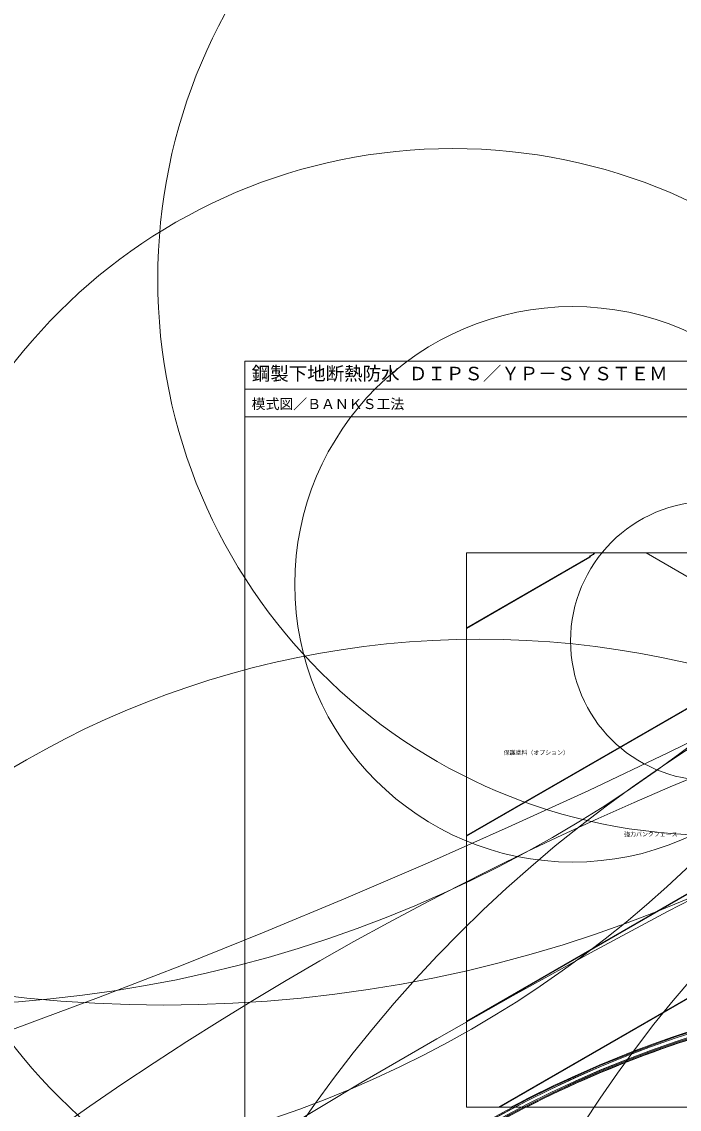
# Model space of a CAD drawing. Units: millimetres, scale not verified. Extents: x -46106 to 45274, y -59880 to 60140.
# Drawn here: x -3725 to -880, y -1329 to 3380 of the extents above; entities that cross this region are included whole.
import ezdxf
from ezdxf.enums import TextEntityAlignment as Align

# ---------------------------------------------------------------- set-up
doc = ezdxf.new("R2010")
doc.units = ezdxf.units.MM
doc.header["$LTSCALE"] = 7
for name, color, linetype, lineweight in [('0-0_0', 7, 'Continuous', 18), ('0-1_HATCH', 9, 'Continuous', 18), ('0-3_BOUSUI', 1, 'Continuous', 18), ('0-4_MOJI', 7, 'Continuous', 18), ('0-6_dannnetu', 6, 'Continuous', 18), ('0-A_WAKU', 7, 'Continuous', 18)]:
    doc.layers.add(name, color=color, linetype=linetype, lineweight=lineweight)
doc.styles.add('ＭＳ ゴシック', font='')
doc.styles.get('ＭＳ ゴシック').set_extended_font_data('MS Gothic')

msp = doc.modelspace()

# ---------------------------------------------------------------- linework, layer by layer
at = {"layer": '0-0_0'}
msp.add_line((-2760.053, 1790.167), (2759.947, 1790.167), dxfattribs=at)
msp.add_lwpolyline([(-1800.053, -1319.833), (1799.947, -1319.833), (1799.947, 1080.167), (-1800.053, 1080.167)], close=True, dxfattribs=at)
at = {"layer": '0-1_HATCH'}
msp.add_line((-1800.053, -992.616), (-1800.053, -949.423), dxfattribs=at)
at = {"layer": '0-3_BOUSUI'}
for p, q in [((-450.928, 749.796), (-1023.148, 1080.167)), ((774.182, 86.917), (-1662.175, -1319.833)), ((774.182, 83.917), (-1656.979, -1319.833)), ((-1800.053, -949.423), (-1800.053, -992.616))]:
    msp.add_line(p, q, dxfattribs=at)
for points in [[(-1250.059, 1080.221), (-1252.657, 1075.721), (-1265.478, 1068.319), (-1268.076, 1063.819), (-1800.053, 756.682)], [(-1244.956, 1080.167), (-1248.157, 1078.319), (-1250.755, 1073.819), (-1263.576, 1066.417), (-1266.174, 1061.917), (-1800.053, 753.682)], [(-354.629, 697.198), (-470.636, 630.221), (-473.234, 625.721), (-486.055, 618.319), (-488.653, 613.819), (-1800.053, -143.318)], [(-354.629, 694.198), (-468.734, 628.319), (-471.332, 623.819), (-484.153, 616.417), (-486.751, 611.917), (-1800.053, -146.318)], [(338.191, 294.198), (224.086, 228.319), (221.488, 223.819), (208.667, 216.417), (206.069, 211.917), (-1800.053, -946.423)], [(468.095, 216.198), (338.191, 291.198), (225.988, 226.417), (223.39, 221.917), (211.266, 214.917), (211.266, 211.917), (-1800.053, -949.423)]]:
    msp.add_lwpolyline(points, dxfattribs=at)
for centre, radius in [((-14589.76, 28624.52), 31515.975), ((-3109.943, 4930.435), 5807.595), ((-4161.723, 4611.12), 5490.165), ((-4184.23, 3212.026), 4833.562), ((-729.477, 2265.778), 2407.315), ((13757.787, -28363.616), 31515.975), ((-1859.793, 423.983), 2407.315), ((-1341.081, 944.29), 1202.593), ((-745.949, 699.596), 604.195), ((4516.577, -12800.75), 13965.194), ((2277.97, -4669.531), 5807.595), ((3329.75, -4350.216), 5490.165), ((-1743.735, -3232.954), 3939.497)]:
    msp.add_circle(centre, radius, dxfattribs=at)
at = {"layer": '0-6_dannnetu'}
for centre in [(651.402, -5576.526), (651.402, -5581.526), (651.402, -5581.876), (651.402, -5596.876), (651.402, -5597.226), (651.402, -5601.876), (651.402, -5602.226), (651.402, -5606.526), (651.402, -5606.876)]:
    msp.add_circle(centre, 4815.406, dxfattribs=at)
for centre, start, end in [((651.402, -5571.876), 101.8902, 117.99259), ((651.402, -5572.226), 101.90181, 117.98371), ((651.402, -5606.526), 101.90181, 117.10111), ((651.402, -5606.876), 101.8902, 117.09197)]:
    msp.add_arc(centre, 4815.406, start, end, dxfattribs=at)
at = {"layer": '0-A_WAKU'}
for points in [[(2759.947, 1670.167), (-2760.053, 1670.167), (-2760.053, 1910.167), (2759.947, 1910.167)], [(-2760.053, -1909.833), (2759.947, -1909.833), (2759.947, 1910.167), (-2760.053, 1910.167)]]:
    msp.add_lwpolyline(points, close=True, dxfattribs=at)

# ---------------------------------------------------------------- texts
at = {"layer": '0-4_MOJI', "style": 'ＭＳ ゴシック'}
for s, p in [('保護塗料（オプション）', (-1639.718, 201.063)), ('強力バンクフェース', (-1118.36, -152.442))]:
    msp.add_text(s, height=18.33, dxfattribs=at).set_placement(p, align=Align.BOTTOM_LEFT)
at = {"layer": '0-A_WAKU', "style": 'ＭＳ ゴシック'}
for s, height, p in [('鋼製下地断熱防水 ＤＩＰＳ／ＹＰ－ＳＹＳＴＥＭ', 58.65, (-2730.053, 1810.167)), ('模式図／ＢＡＮＫＳ工法', 43.99, (-2730.053, 1690.167))]:
    msp.add_text(s, height=height, dxfattribs=at).set_placement(p, align=Align.BOTTOM_LEFT)

doc.saveas('drawing.dxf')
